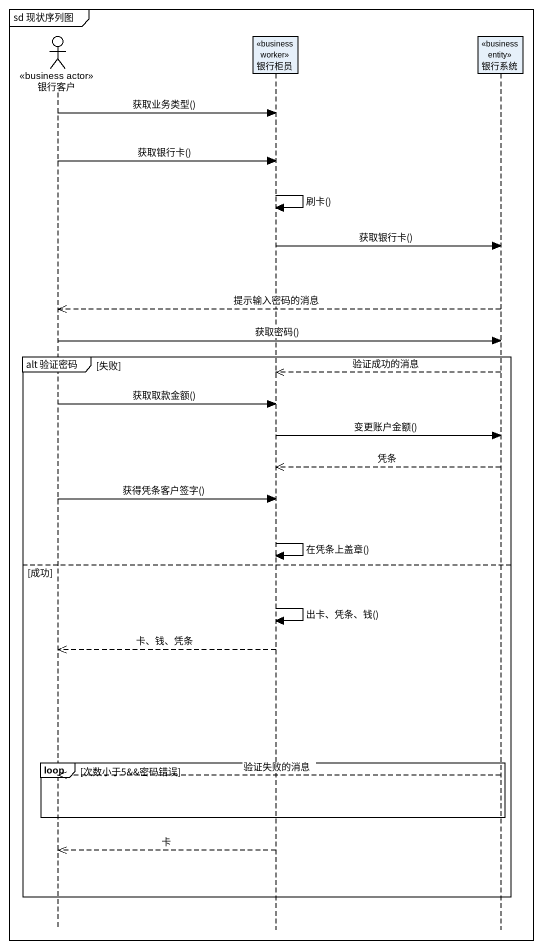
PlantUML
@startuml
mainframe sd 现状序列图
hide footbox
actor 银行客户 <<business actor>>
participant 银行柜员 <<business worker>>
participant 银行系统 <<business entity>>

银行客户 -> 银行柜员 : 获取业务类型()
银行客户 -> 银行柜员 : 获取银行卡()
银行柜员 -> 银行柜员 : 刷卡()
银行柜员 -> 银行系统 : 获取银行卡()
银行系统 -->> 银行客户 : 提示输入密码的消息
银行客户 -> 银行系统 : 获取密码()
group alt 验证密码 [失败]
  银行系统 -->> 银行柜员 : 验证成功的消息
  银行客户 -> 银行柜员 : 获取取款金额()
  银行柜员 -> 银行系统 : 变更账户金额()
  银行系统 -->> 银行柜员 : 凭条
  银行客户 -> 银行柜员 : 获得凭条客户签字()
  银行柜员 -> 银行柜员 : 在凭条上盖章()
else 成功
  银行柜员 -> 银行柜员 : 出卡、凭条、钱()
  银行柜员 -->> 银行客户 : 卡、钱、凭条
  loop 次数小于5&&密码错误
    银行系统 -->> 银行客户 : 验证失败的消息
  end
  银行柜员 -->> 银行客户 : 卡
end
@enduml
